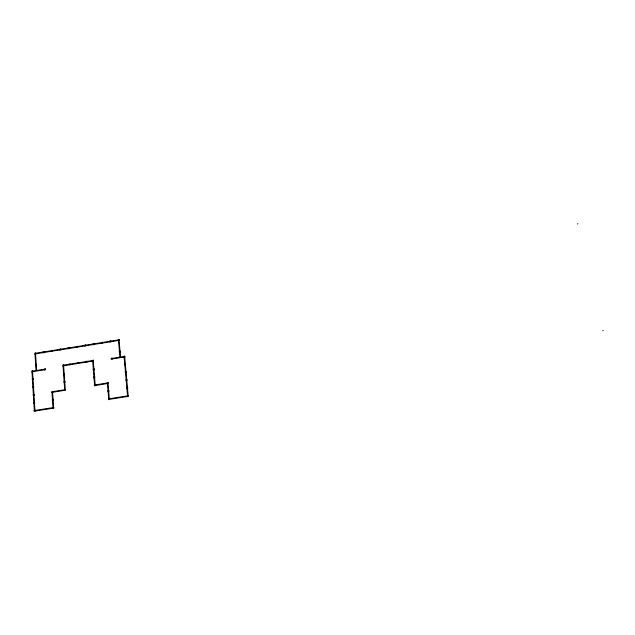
<?xml version="1.0" encoding="UTF-8"?>
<svg xmlns="http://www.w3.org/2000/svg" width="635" height="635" viewBox="0 0 635 635"><rect width="100%" height="100%" fill="white"/><g stroke="black" fill="none" stroke-linecap="round" stroke-linejoin="round"><path stroke-width="0.95" d="M577.485 224.02L577.906 223.615M602.782 330.7L603.25 330.414M35.743 353.227L43.085 352.044M44.053 351.885L51.395 350.703M52.364 350.544L59.722 349.361M60.69 349.202L68.056 348.02M69.024 347.885L76.398 346.694M77.375 346.535L84.749 345.353M85.725 345.17L93.107 343.979M94.083 343.821L101.481 342.63M102.449 342.471L109.855 341.281M110.831 341.122L118.245 339.931M35.782 353.806L43.124 352.623M44.085 352.465L51.435 351.282M52.403 351.123L59.761 349.941M60.73 349.782L68.096 348.599M69.072 348.464L76.446 347.274M77.414 347.115L84.796 345.924M85.765 345.75L93.154 344.559M94.131 344.4L101.529 343.21M102.497 343.051L109.903 341.86M110.879 341.701L118.293 340.511M63.77 365.141L69.223 364.268M70.199 364.109L77.605 362.926M78.581 362.768L86.003 361.577M86.979 361.426L92.448 360.545M63.81 365.72L92.496 361.132M32.734 371.086L44.379 369.221M112.101 358.386L123.873 356.505M32.766 371.673L44.418 369.808M112.149 358.973L123.92 357.084M52.745 391.636L64.5 389.771M95.369 384.881L107.196 383M52.784 392.224L64.548 390.358M95.417 385.469L107.244 383.596M35.115 410.432L52.808 407.646M109.506 398.716L127.365 395.907M35.147 411.028L52.848 408.242M109.553 399.312L127.421 396.502M124.73 357.156L125.333 363.982M125.42 364.966L126.032 371.824M126.119 372.808L126.73 379.706M126.817 380.69L127.437 387.62M127.524 388.612L128.143 395.581M124.135 357.251L124.746 364.077M124.833 365.061L125.444 371.919M125.532 372.904L126.143 379.801M126.23 380.786L126.841 387.715M126.929 388.707L127.548 395.676M119.094 340.574L120.023 351.211M120.11 352.179L120.539 357.037M118.507 340.67L119.436 351.298M119.523 352.274L119.944 357.132M108.053 383.667L108.625 390.596M109.291 398.55L108.712 391.589L108.117 391.684L108.696 398.645M107.458 383.762L108.037 390.692M93.289 361.196L93.909 368.998M93.988 369.975L94.528 376.841M94.607 377.817L95.155 384.715M92.702 361.291L93.321 369.094M93.401 370.07L93.94 376.928M94.02 377.912L94.567 384.802M87.027 362.006L86.963 361.228L85.987 361.386L86.043 362.164M78.629 363.347L78.565 362.569L77.589 362.728L77.653 363.506M70.239 364.688L70.183 363.918L69.207 364.069L69.263 364.847M63.627 365.95L64.175 373.745M64.246 374.721L64.722 381.579M64.794 382.556L65.278 389.445M63.048 366.038L63.587 373.84M63.659 374.817L64.135 381.667M64.206 382.651L64.683 389.541M52.594 392.454L53.054 399.375M53.578 407.321L53.118 400.367L52.53 400.455L52.991 407.416M52.006 392.549L52.467 399.471M35.6 354.028L36.251 364.649M36.314 365.617L36.616 370.467M35.02 354.124L35.671 364.736M35.735 365.704L36.028 370.562M32.583 371.896L32.996 378.714M33.06 379.698L33.472 386.548M33.528 387.533L33.949 394.414M34.004 395.399L34.425 402.32M34.488 403.312L34.909 410.266M32.004 371.991L32.417 378.809M32.472 379.786L32.885 386.644M32.949 387.62L33.361 394.51M33.417 395.494L33.838 402.415M33.901 403.4L34.314 410.353M35.735 353.036L34.766 353.187L34.822 354.147L35.79 353.997L35.735 353.036M44.037 351.695L43.069 351.853L43.132 352.814L44.101 352.655L44.037 351.695M52.356 350.353L51.387 350.512L51.451 351.472L52.419 351.314L52.356 350.353M60.674 349.012L59.706 349.171L59.777 350.131L60.746 349.972L60.674 349.012M69.009 347.67L68.04 347.829L68.112 348.79L69.08 348.631L69.009 347.67M85.709 344.98L84.733 345.138L84.812 346.099L85.781 345.94L85.709 344.98M94.067 343.63L93.091 343.789L93.17 344.749L94.147 344.591L94.067 343.63M102.433 342.281L101.465 342.44L101.544 343.4L102.513 343.241L102.433 342.281M110.815 340.931L109.839 341.09L109.918 342.051L110.895 341.892L110.815 340.931M119.205 339.582L118.229 339.741L118.308 340.701L119.285 340.543L119.205 339.582M77.359 346.345L76.383 346.504L76.454 347.464L77.43 347.305L77.359 346.345M36.449 364.617L35.481 364.768L35.536 365.736L36.505 365.585L36.449 364.617M120.221 351.179L119.245 351.33L119.324 352.306L120.309 352.147L120.221 351.179M63.754 364.942L62.778 365.101L62.849 366.07L63.825 365.919L63.754 364.942M93.409 360.196L92.432 360.355L92.512 361.323L93.488 361.164L93.409 360.196M32.718 370.896L31.75 371.046L31.806 372.023L32.782 371.864L32.718 370.896M45.339 368.872L44.371 369.03L44.434 369.999L45.402 369.848L45.339 368.872M112.085 358.188L111.109 358.346L111.189 359.323L112.165 359.164L112.085 358.188M124.833 356.148L123.857 356.306L123.944 357.283L124.92 357.124L124.833 356.148M33.195 378.69L32.218 378.841L32.282 379.817L33.25 379.666L33.195 378.69M64.373 373.713L63.397 373.872L63.46 374.848L64.437 374.69L64.373 373.713M94.107 368.967L93.123 369.125L93.202 370.102L94.186 369.943L94.107 368.967M125.532 363.958L124.547 364.109L124.635 365.093L125.619 364.934L125.532 363.958M33.663 386.517L32.695 386.667L32.75 387.652L33.726 387.501L33.663 386.517M64.921 381.548L63.937 381.698L64.008 382.683L64.984 382.532L64.921 381.548M94.726 376.809L93.742 376.96L93.821 377.944L94.805 377.785L94.726 376.809M126.23 371.792L125.246 371.951L125.333 372.935L126.317 372.777L126.23 371.792M34.139 394.383L33.163 394.541L33.226 395.526L34.203 395.367L34.139 394.383M52.729 391.438L51.752 391.589L51.816 392.581L52.792 392.422L52.729 391.438M65.469 389.414L64.492 389.572L64.556 390.557L65.54 390.406L65.469 389.414M95.353 384.683L94.369 384.834L94.448 385.826L95.433 385.667L95.353 384.683M108.164 382.651L107.18 382.81L107.259 383.794L108.252 383.635L108.164 382.651M126.929 379.674L125.944 379.833L126.032 380.817L127.016 380.659L126.929 379.674M34.623 402.288L33.639 402.439L33.703 403.431L34.679 403.281L34.623 402.288M53.253 399.344L52.268 399.502L52.332 400.494L53.316 400.336L53.253 399.344M108.823 390.565L107.839 390.723L107.918 391.716L108.91 391.557L108.823 390.565M127.635 387.596L126.643 387.747L126.73 388.739L127.722 388.588L127.635 387.596M35.1 410.234L34.123 410.385L34.179 411.385L35.163 411.226L35.1 410.234M53.777 407.289L52.792 407.448L52.864 408.44L53.848 408.289L53.777 407.289M109.49 398.518L108.498 398.677L108.577 399.669L109.569 399.51L109.49 398.518M128.341 395.549L127.349 395.7L127.437 396.7L128.429 396.542L128.341 395.549"/></g></svg>
